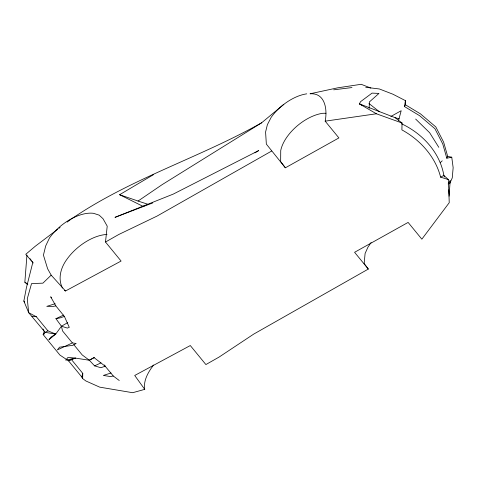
<?xml version="1.0" encoding="UTF-8"?>
<svg xmlns="http://www.w3.org/2000/svg" width="477" height="477" viewBox="0 0 477 477"><rect width="100%" height="100%" fill="white"/><g stroke="black" fill="none" stroke-linecap="round" stroke-linejoin="round"><path stroke-width="0.72" d="M449.65 183.717L452.256 177.909L453.15 167.719L451.755 157.213L446.812 158.209L442.751 143.953L434.946 128.754L419.605 115.696L404.508 106.574L405.384 104.755L405.396 100.617L392.935 94.219L379.406 88.984L365.746 87.291M369.156 108.351L369.365 101.965L378.965 93.42L372.054 93.116L360.576 101.661L359.419 103.855L395.063 117.658L402.045 123.012L401.896 129.893C420.171 139.85 435.447 156.7 440.611 177.152L448.404 179.602L449.233 202.701L421.853 239.174L408.121 222.413L354.578 252.297L368.316 269.058L253.746 334.085L219.116 357.052L205.885 364.565L190.299 345.539L134.717 375.471L144.734 389.357L132.666 392.708L99.705 387.145L85.872 380.968L82.64 378.553L81.788 377.003L68.545 360.845L59.911 355.049L43.139 334.574L44.236 331.587L43.013 328.999M82.64 378.553L82.777 373.396L71.258 359.33L68.545 360.845L75.402 358.102L89.318 360.242L94.589 365.877L100.838 367.719L105.202 366.235L113.276 376.007L119.268 380.521M449.113 196.196L450.175 180.342L448.165 183.985M27.529 284.566L24.846 282.193L26.945 255.153M306.741 93.838A35.411 19.14 -39.3 0 0 271.204 117.282L267.376 124.682L265.582 132.028L266.345 144.096L285.365 167.809L338.903 137.925L325.171 121.164C327.484 109.752 325.338 92.693 310.032 93.79L337.776 87.816L361.19 84.292L370.808 88.054M105.5 242.024L107.218 226.152L103.014 218.722L99.18 215.151L93.587 213.332A37.021 20.01 -39.3 0 0 49.501 237.94L45.697 245.911L43.431 255.112L47.628 268.784L51.176 275.157L65.504 290.988L121.086 261.05L105.5 242.024L118.731 234.517L157.064 216.075L271.634 151.048M404.508 106.574L405.396 100.617M67.764 322.595L61.45 326.226L55.726 334.085L45.208 332.356L28.668 312.673L23.85 301.035L26.366 287.947L32.794 262.529L25.782 254.283L35.316 246.21L57.735 229.246M398.462 120.83L401.187 110.712L390.86 116.477M81.788 377.003L82.777 373.396M446.812 158.209L447.688 156.39L443.628 142.134L435.823 126.936L420.481 113.878L405.384 104.755M371.1 242.513L367.862 247.336L365.096 253.496L364.16 263.501L368.316 269.058M153.618 365.024C148.383 371.756 143.166 380.58 144.734 389.357M51.176 275.157L42.912 283.153L31.542 283.594L27.278 298.739L28.668 312.673L36.401 316.782L47.921 330.841L55.726 334.085L48.946 339.684L51.2 336.941L55.726 334.085M440.253 162.627L442.239 160.821M153.499 174.642L119.602 194.705L138.056 201.044L162.168 184.629L261.605 122.81L283.827 104.356M58.915 228.352L60.096 227.457M67.174 222.103L70.715 219.426M71.329 219.021C130.185 178.678 199.708 157.714 261.605 122.81M73.78 344.644L82.211 354.936L89.318 360.242L94.148 357.702L105.202 366.235L104.487 364.965M254.921 152.861L258.725 150.553L173.288 194.085L114.987 217.351L152.765 202.922M89.318 360.242L94.368 357.339M47.921 330.841L45.208 332.356L43.139 334.574L44.343 333.9M440.611 177.152L443.872 175.423L448.404 179.602M72.373 342.927L57.335 349.915L59.583 347.178L72.754 345.324L76.153 343.5L72.373 342.927L62.535 330.919L61.45 326.226L55.922 318.678L63.602 315.088M94.589 365.877L100.987 362.884M61.45 326.226L67.335 328.075L69.29 327.359L64.395 316.43L60.03 317.915L55.922 318.678M55.165 303.706L46.782 306.383L52.995 306.449L55.839 305.894L64.395 316.43M111.04 372.99L103.354 375.441L110.431 376.562L113.276 376.007M71.949 359.127L75.402 358.102L67.972 357.416L65.719 360.153L75.402 358.102M144.292 206.016L142.838 206.267L119.602 194.705M325.171 121.164L376.383 113.776L402.045 123.012M333.685 89.825L351.996 87.553M325.976 113.258L322.69 113.299A35.411 19.14 -39.3 0 0 280.732 150.523L280.649 161.554L285.365 167.809M31.971 316.197L36.401 316.782M447.688 156.39L451.755 157.213M395.063 117.658L399.112 118.749M138.056 201.044L148.353 204.43M64.425 290.499L65.504 290.988M362.007 105.244L359.419 103.855L376.383 113.776M401.568 123.781C422.348 133.542 439.883 152.324 443.872 175.423M24.846 282.193L27.827 284.238M368.977 103.491L379.471 111.809M415.658 119.071L429.658 132.743L438.81 147.333M51.653 297.863L50.675 296.789L55.839 305.894M23.85 301.035L24.661 302.054M30.057 258.701L31.255 260.323M32.054 261.408L33.253 263.036M443.437 175.137L444.594 176.973M62.451 288.048C57.592 278.461 60.877 267.466 66.953 259.238A37.021 20.01 -39.3 0 1 107.009 234.457M448.618 189.876L449.137 194.246"/></g></svg>
